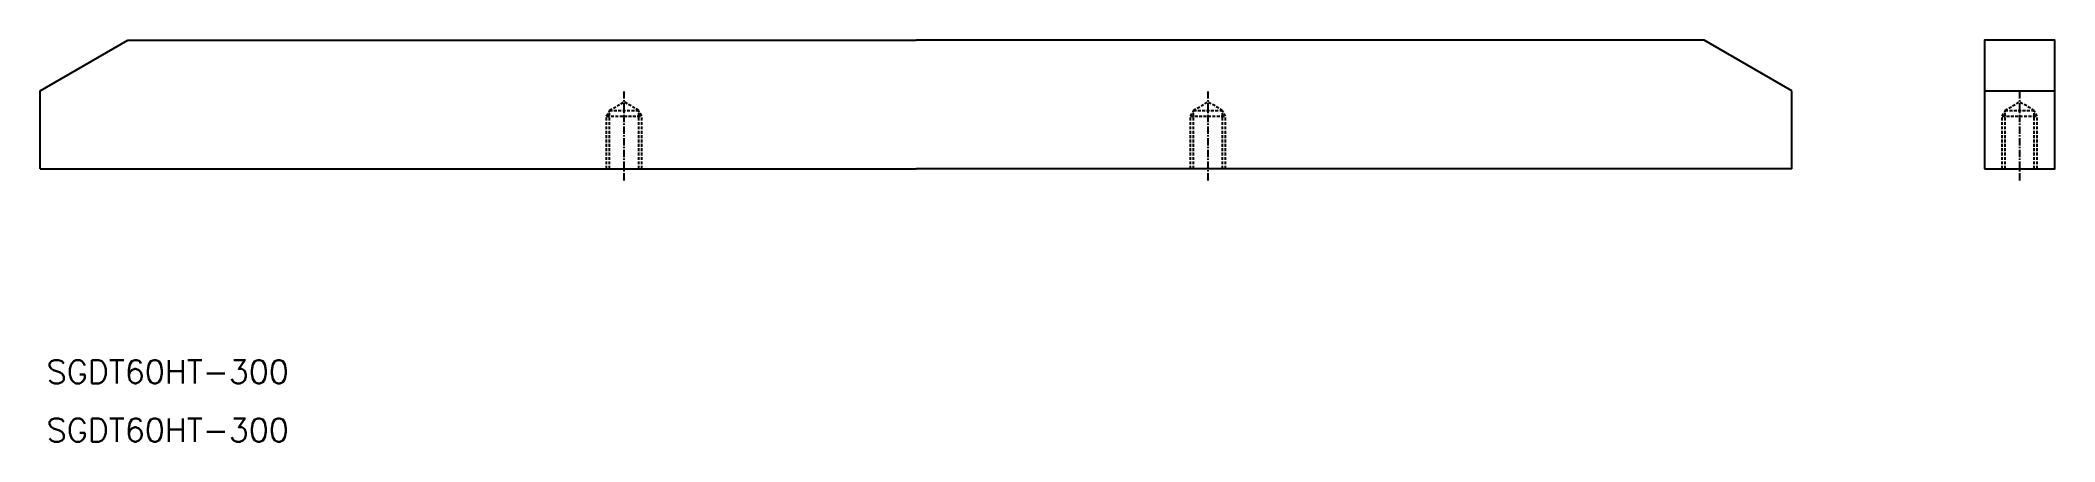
# Model space of a CAD drawing. Extents: x 0 to 345, y 0 to 69.
import ezdxf

# ---------------------------------------------------------------- set-up
doc = ezdxf.new("R2010")
doc.units = 0
doc.linetypes.add('CENTER', pattern=[2, 1.25, -0.25, 0.25, -0.25])
doc.linetypes.add('DASHED', pattern=[0.75, 0.5, -0.25])
doc.layers.get('0').update_dxf_attribs({"linetype": 'CONTINUOUS'})
doc.layers.add('CENTER', color=1, linetype='CENTER')
doc.styles.get("Standard").update_dxf_attribs({"font": 'txt', "bigfont": 'BIGFONT'})

msp = doc.modelspace()

# ---------------------------------------------------------------- linework, layer by layer
at = {"color": 7, "linetype": 'CONTINUOUS'}
for p, q in [((0, 60.12), (15, 68.78)), ((15, 68.78), (150, 68.78)), ((285, 68.78), (150, 68.78)), ((300, 60.12), (285, 68.78)), ((0, 46.78), (0, 60.12)), ((300, 46.78), (300, 60.12)), ((333.01, 60.12), (345.01, 60.12)), ((0, 46.78), (150, 46.78)), ((300, 46.78), (150, 46.78))]:
    msp.add_line(p, q, dxfattribs=at)
at = {"color": 3, "linetype": 'DASHED'}
for p, q in [((97, 55.78), (97.5, 56.65)), ((97, 46.78), (97, 55.78)), ((97, 55.78), (103, 55.78)), ((97.5, 56.78), (100, 58.23)), ((97.5, 46.78), (97.5, 56.78)), ((97.5, 56.78), (102.5, 56.78)), ((102.5, 56.78), (100, 58.23)), ((102.5, 46.78), (102.5, 56.78)), ((103, 55.78), (102.5, 56.65)), ((103, 46.78), (103, 55.78)), ((197, 55.78), (197.5, 56.65)), ((197, 46.78), (197, 55.78)), ((197, 55.78), (203, 55.78)), ((197.5, 56.78), (200, 58.23)), ((197.5, 46.78), (197.5, 56.78)), ((197.5, 56.78), (202.5, 56.78)), ((202.5, 56.78), (200, 58.23)), ((202.5, 46.78), (202.5, 56.78)), ((203, 55.78), (202.5, 56.65)), ((203, 46.78), (203, 55.78)), ((336.01, 55.78), (336.51, 56.65)), ((336.01, 46.78), (336.01, 55.78)), ((336.01, 55.78), (342.01, 55.78)), ((336.51, 56.78), (339.01, 58.23)), ((336.51, 46.78), (336.51, 56.78)), ((336.51, 56.78), (341.51, 56.78)), ((341.51, 56.78), (339.01, 58.23)), ((341.51, 46.78), (341.51, 56.78)), ((342.01, 55.78), (341.51, 56.65)), ((342.01, 46.78), (342.01, 55.78))]:
    msp.add_line(p, q, dxfattribs=at)
at = {"color": 7, "linetype": 'CONTINUOUS'}
msp.add_lwpolyline([(333.01, 46.78), (345.01, 46.78), (345.01, 68.78), (333.01, 68.78)], close=True, dxfattribs=at)
at = {"layer": 'CENTER', "color": 1, "linetype": 'CENTER'}
for p, q in [((100, 44.78), (100, 60.27)), ((200, 44.78), (200, 60.27)), ((339.01, 44.78), (339.01, 60.27))]:
    msp.add_line(p, q, dxfattribs=at)

# ---------------------------------------------------------------- texts
at = {"color": 7, "linetype": 'CONTINUOUS'}
for p in [(1.09, 10), (1.09, 0)]:
    msp.add_text('SGDT60HT-300', height=4, dxfattribs=at).set_placement(p)

doc.saveas('drawing.dxf')
